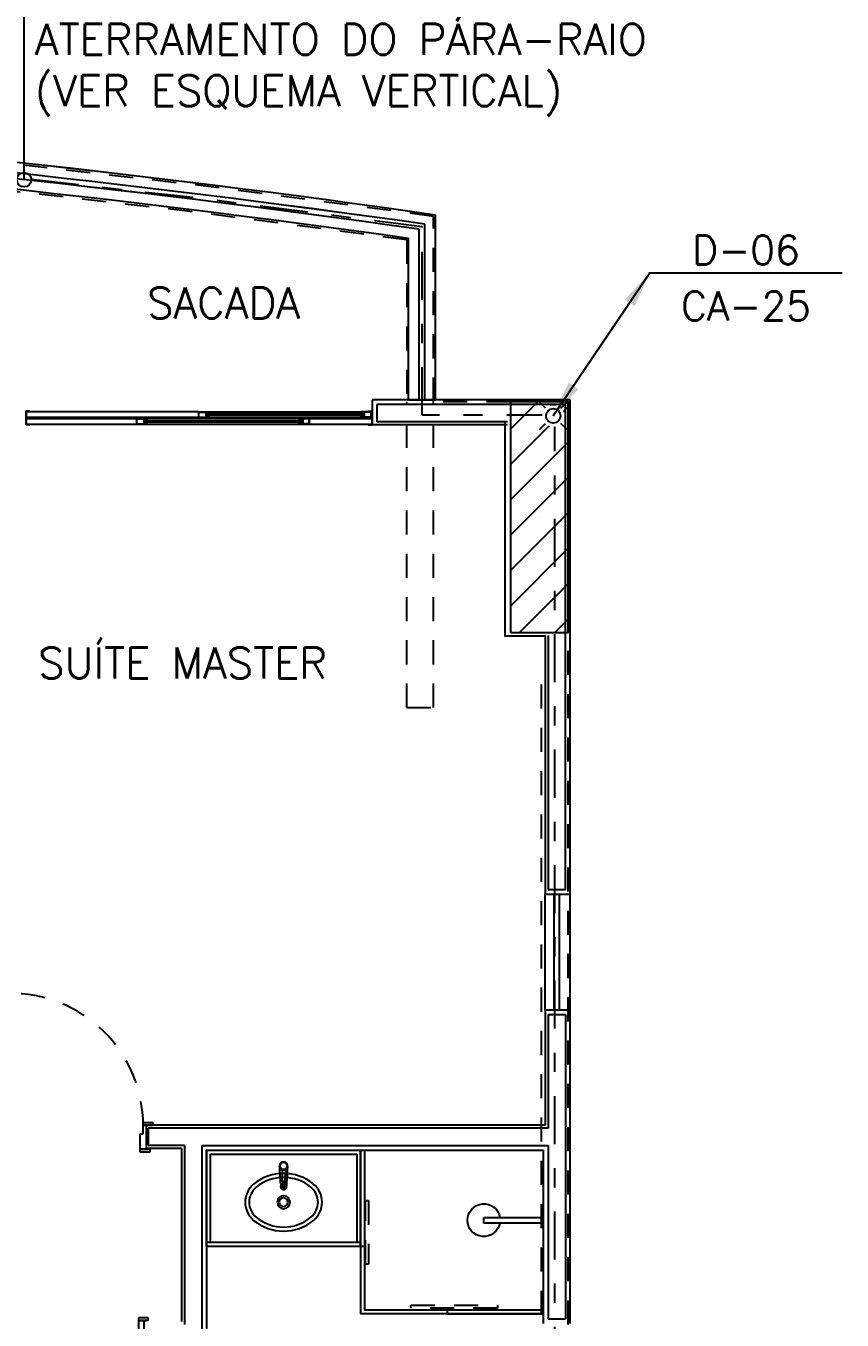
# Model space of a CAD drawing. Header units: millimetres. Extents: x 188.6 to 263.2, y 40.1 to 120.1.
# Drawn here: x 258.83 to 263.08, y 74.79 to 81.51 of the extents above; entities that cross this region are included whole.
import ezdxf
from ezdxf.enums import TextEntityAlignment as Align

# ---------------------------------------------------------------- set-up
doc = ezdxf.new("R2010")
doc.units = ezdxf.units.MM
doc.set_wipeout_variables(frame=1)
for name, pattern in [('ACAD_ISO14W100', [24, 12, -3, 0, -3, 0, -3, 0, -3]), ('DASHDOT2', [0.5, 0.25, -0.125, 0, -0.125]), ('HIDDEN2', [0.1875, 0.125, -0.0625]), ('XREF-TIPO$0$HIDDEN2', [0.1875, 0.125, -0.0625])]:
    doc.linetypes.add(name, pattern=pattern)
for name, color, linetype in [('ARQ', 8, 'Continuous'), ('ARQ-BASE', 8, 'Continuous'), ('ARQ-TXT', 8, 'Continuous'), ('ESTR-PILARES', 11, 'Continuous'), ('ESTR-VIGAS', 11, 'HIDDEN2'), ('ESTRUTURA', 7, 'Continuous'), ('NORMO-AF', 2, 'Continuous'), ('SPDA-COL', 7, 'Continuous'), ('SPDA-D', 164, 'Continuous'), ('SPDA-MALHA', 162, 'ACAD_ISO14W100'), ('SPDA-TXT', 7, 'Continuous')]:
    doc.layers.add(name, color=color, linetype=linetype)
doc.styles.add('60-50', font='romans.shx', dxfattribs={"height": 0.08})
doc.styles.add('60-75', font='romans.shx', dxfattribs={"height": 0.12})
doc.styles.add('ROMANS', font='ROMANS.SHX', dxfattribs={"height": 0.15})
doc.dimstyles.new('BOLAS75', dxfattribs={"dimtxt": 0.12, "dimasz": 0.075, "dimexe": 0.18, "dimexo": 0.06, "dimgap": 0.08, "dimtad": 0, "dimzin": 4, "dimdsep": 46, "dimtxsty": '60-75', "dimblk": 'ORIGIN', "dimcen": 0.09, "dimse1": 1, "dimse2": 1, "dimclrd": 244, "dimclrt": 7, "dimadec": 0, "dimazin": 0, "dimtfac": 1.8, "dimtix": 1, "dimtmove": 2, "dimatfit": 3, "dimldrblk": 'ORIGIN', "dimfxl": 0.18, "dimtvp": 2, "dimtolj": 1, "dimtzin": 4, "dimarcsym": 0})
doc.dimstyles.new('IND75', dxfattribs={"dimtxt": 0.15, "dimasz": 0.1875, "dimexe": 0.15, "dimexo": 0, "dimgap": 0.1, "dimtad": 1, "dimzin": 10, "dimdsep": 46, "dimtxsty": '60-75', "dimcen": 0, "dimclrd": 256, "dimclre": 1, "dimclrt": 256, "dimadec": 0, "dimazin": 0, "dimtfac": 1, "dimtix": 1, "dimtmove": 2, "dimatfit": 3, "dimfxl": 0.15, "dimtolj": 1, "dimtzin": 6, "dimarcsym": 0})

# ---------------------------------------------------------------- blocks, each defined once
blk = doc.blocks.new('INDU')
at = {"color": 7}
blk.add_line((-0.005, 0), (0.005, 0), dxfattribs=at)
at = {"style": 'ROMANS'}
for tag, p in [('TQ-01', (0, 0.001189)), ('100', (0, -0.001718))]:
    blk.add_attdef(tag, text='', height=0.0015, dxfattribs=at).set_placement(p, align=Align.MIDDLE)
blk = doc.blocks.new('cap')
blk.add_wipeout([(0.0003, 0.075), (-0.0036, 0.0749), (-0.0076, 0.0746), (-0.0115, 0.0741), (-0.0153, 0.0734), (-0.0191, 0.0725), (-0.0229, 0.0714), (-0.0266, 0.0701), (-0.0302, 0.0686), (-0.0338, 0.067), (-0.0373, 0.0651), (-0.0406, 0.0631), (-0.0439, 0.0608), (-0.047, 0.0585), (-0.05, 0.0559), (-0.0528, 0.0532), (-0.0555, 0.0504), (-0.0581, 0.0474), (-0.0605, 0.0443), (-0.0627, 0.0411), (-0.0648, 0.0377), (-0.0667, 0.0343), (-0.0684, 0.0308), (-0.0699, 0.0271), (-0.0712, 0.0234), (-0.0724, 0.0197), (-0.0733, 0.0159), (-0.074, 0.012), (-0.0746, 0.0081), (-0.0749, 0.0042), (-0.075, 0.0003), (-0.0749, -0.0036), (-0.0746, -0.0076), (-0.0741, -0.0115), (-0.0734, -0.0153), (-0.0725, -0.0191), (-0.0714, -0.0229), (-0.0701, -0.0266), (-0.0686, -0.0302), (-0.067, -0.0338), (-0.0651, -0.0373), (-0.0631, -0.0406), (-0.0608, -0.0439), (-0.0585, -0.047), (-0.0559, -0.05), (-0.0532, -0.0528), (-0.0504, -0.0555), (-0.0474, -0.0581), (-0.0443, -0.0605), (-0.0411, -0.0627), (-0.0377, -0.0648), (-0.0343, -0.0667), (-0.0308, -0.0684), (-0.0271, -0.0699), (-0.0234, -0.0712), (-0.0197, -0.0724), (-0.0159, -0.0733), (-0.012, -0.074), (-0.0081, -0.0746), (-0.0042, -0.0749), (-0.0003, -0.075), (0.0036, -0.0749), (0.0076, -0.0746), (0.0115, -0.0741), (0.0153, -0.0734), (0.0191, -0.0725), (0.0229, -0.0714), (0.0266, -0.0701), (0.0302, -0.0686), (0.0338, -0.067), (0.0373, -0.0651), (0.0406, -0.0631), (0.0439, -0.0608), (0.047, -0.0585), (0.05, -0.0559), (0.0528, -0.0532), (0.0555, -0.0504), (0.0581, -0.0474), (0.0605, -0.0443), (0.0627, -0.0411), (0.0648, -0.0377), (0.0667, -0.0343), (0.0684, -0.0308), (0.0699, -0.0271), (0.0712, -0.0234), (0.0724, -0.0197), (0.0733, -0.0159), (0.074, -0.012), (0.0746, -0.0081), (0.0749, -0.0042), (0.075, -0.0003), (0.0749, 0.0036), (0.0746, 0.0076), (0.0741, 0.0115), (0.0734, 0.0153), (0.0725, 0.0191), (0.0714, 0.0229), (0.0701, 0.0266), (0.0686, 0.0302), (0.067, 0.0338), (0.0651, 0.0373), (0.0631, 0.0406), (0.0608, 0.0439), (0.0585, 0.047), (0.0559, 0.05), (0.0532, 0.0528), (0.0504, 0.0555), (0.0474, 0.0581), (0.0443, 0.0605), (0.0411, 0.0627), (0.0377, 0.0648), (0.0343, 0.0667), (0.0308, 0.0684), (0.0271, 0.0699), (0.0234, 0.0712), (0.0197, 0.0724), (0.0159, 0.0733), (0.012, 0.074), (0.0081, 0.0746), (0.0042, 0.0749)])
for p, q in [((-0.053, 0.053), (-0.0955, 0.0955)), ((0.053, 0.053), (0.0955, 0.0955)), ((-0.0955, -0.0955), (-0.053, -0.053)), ((0.0955, -0.0955), (0.053, -0.053))]:
    blk.add_line(p, q)
blk.add_circle((0, 0), 0.0504)
blk = doc.blocks.new('varanda pav tipo')
at = {"color": 0, "linetype": 'Continuous'}
for p, q in [((53.51, -1.665), (53.51, -0.705)), ((53.425, -1.665), (53.425, -0.7788)), ((53.455, -1.665), (53.455, -0.7527)), ((53.37, -1.665), (53.37, -0.8266)), ((53.37, -1.665), (53.51, -1.665))]:
    blk.add_line(p, q, dxfattribs=at)
for radius, start, end in [(66.1415, 81.899467, 98.100485), (66.0865, 81.940842, 98.059109), (66.0565, 81.963438, 98.036513), (66.0015, 82.004914, 97.995038)]:
    blk.add_arc((44.19, -66.1865), radius, start, end, dxfattribs=at)
blk = doc.blocks.new('XREF-TIPO$0$A$C433F3541')
at = {"color": 0}
for p, q in [((0.05, 0.14), (0.05, 0.825)), ((0.05, 0.825), (0.05, 0.14)), ((0.05, 0.825), (0.08, 0.825)), ((0.08, 0.825), (0.08, 0.14)), ((0.08, 0.14), (0.08, 0.825)), ((0, 0.155), (0.05, 0.155)), ((0, 0.14), (0, 0.155)), ((0, 0.14), (0.05, 0.14)), ((0.05, 0.14), (0.035, 0.14)), ((0.035, 0.015), (0.035, 0.14)), ((0.08, 0.14), (0.05, 0.14)), ((0.05, 0.14), (0.08, 0.14)), ((0.05, 0.14), (0.05, 0.095)), ((0.75, 0.155), (0.8, 0.155)), ((0.75, 0.14), (0.75, 0.155)), ((0.765, 0.14), (0.75, 0.14)), ((0.75, 0.095), (0.75, 0.14)), ((0.75, 0.14), (0.8, 0.14)), ((0.765, 0.14), (0.765, 0.015)), ((0.8, 0.155), (0.8, 0.14)), ((0.05, 0.095), (0.065, 0.095)), ((0.065, 0.095), (0.065, 0.015)), ((0.735, 0.095), (0.75, 0.095)), ((0.735, 0.015), (0.735, 0.095)), ((0.015, 0), (0.015, 0.015)), ((0.065, 0.015), (0.015, 0.015)), ((0.065, 0), (0.015, 0)), ((0.035, 0.015), (0.065, 0.015)), ((0.065, 0.015), (0.065, 0)), ((0.735, 0), (0.735, 0.015)), ((0.735, 0.015), (0.775, 0.015)), ((0.785, 0.015), (0.735, 0.015)), ((0.785, 0), (0.735, 0)), ((0.785, 0.015), (0.785, 0))]:
    blk.add_line(p, q, dxfattribs=at)
at = {"color": 0, "linetype": 'XREF-TIPO$0$HIDDEN2'}
blk.add_arc((0.0627, 0.1378), 0.6873, 0.18482, 91.0562, dxfattribs=at)
blk = doc.blocks.new('XREF-TIPO$0$CHUVEIRO')
at = {"color": 0}
for p, q in [((216.39, 104.5817), (216.39, 104.8912)), ((216.39, 104.8912), (216.42, 104.8912)), ((216.42, 104.8912), (216.42, 104.5817)), ((216.39, 104.5817), (216.42, 104.5817))]:
    blk.add_line(p, q, dxfattribs=at)
at = {"color": 0, "extrusion": (0, 0, -1)}
blk.add_ellipse((216.4058, 104.8916), major_axis=(-0.0851, 0), ratio=1, start_param=4.898771, end_param=10.827741, dxfattribs=at)
blk = doc.blocks.new('XREF-TIPO$0$L59_p')
at = {"color": 252}
blk.add_lwpolyline([(0.1556, 0.0941, 0.358974), (-0.1556, 0.0941, 0.471698), (-0.1556, -0.0941, 0.358974), (0.1556, -0.0941, 0.471698)], format="xyb", close=True, dxfattribs=at)
for points in [[(0.1422, 0.0779, 0.358974), (-0.1422, 0.0779, 0.471698), (-0.1422, -0.0779, 0.358974), (0.1422, -0.0779, 0.471698)], [(0, 0.0225, 1), (0, -0.0225, 1)]]:
    blk.add_lwpolyline(points, format="xyb", close=True)
blk.add_lwpolyline([(0.0335, 0, 336.274616), (0.0335, -0.0004)], format="xyb")
blk = doc.blocks.new('XREF-TIPO$0$1198c35_p')
for p, q in [((-0.0114, 0.0111), (-0.0114, 0.0115)), ((-0.0114, 0.0111), (-0.0114, 0.0111)), ((0.0297, 0.0128), (0.0297, 0.0128)), ((0.0297, 0.0126), (0.0297, 0.0127)), ((0.004, -0.0054), (0.004, -0.0073)), ((0.004, -0.0054), (0.0141, -0.0054)), ((0.0141, -0.0073), (0.004, -0.0073)), ((0.0141, -0.0054), (0.0141, -0.0073)), ((0.0054, -0.0974), (0.0128, -0.0974)), ((0.0061, -0.1075), (0.0121, -0.1075)), ((0.0226, -0.0968), (0.0226, -0.097))]:
    blk.add_line(p, q)
for points in [[(-0.0077, -0.0516, 0), (-0.0078, -0.0508, 0), (-0.0078, -0.0496, 0), (-0.0079, -0.0488, 0), (-0.008, -0.0479, 0), (-0.008, -0.0476, 0), (-0.008, -0.0474, 0), (-0.008, -0.0471, 0), (-0.008, -0.0468, 0), (-0.008, -0.0466, 0), (-0.0081, -0.0463, 0), (-0.0082, -0.0435, 0), (-0.0084, -0.0409, 0), (-0.0086, -0.0384, 0), (-0.0087, -0.0361, 0), (-0.0088, -0.0347, 0), (-0.0089, -0.033, 0), (-0.009, -0.0313, 0), (-0.0091, -0.0297, 0), (-0.0092, -0.0281, 0), (-0.0094, -0.0246, 0), (-0.0096, -0.0211, 0), (-0.0098, -0.0177, 0), (-0.01, -0.0141, 0), (-0.0104, -0.0076, 0), (-0.0108, -0.0012, 0), (-0.0111, 0.005, 0), (-0.0114, 0.0111, 0)], [(-0.0088, -0.0025, 0), (-0.0096, 0.0002, 0), (-0.0102, 0.003, 0), (-0.0109, 0.0065, 0), (-0.0112, 0.0086, 0), (-0.0113, 0.0098, 0), (-0.0114, 0.0105, 0), (-0.0114, 0.0108, 0), (-0.0114, 0.0108, 0), (-0.0114, 0.0109, 0), (-0.0114, 0.011, 0), (-0.0114, 0.011, 0), (-0.0114, 0.0111, 0), (-0.0114, 0.0111, 0), (-0.0114, 0.0111, 0), (-0.0114, 0.0111, 0), (-0.0114, 0.0111, 0), (-0.0114, 0.0111, 0)], [(-0.0086, 0.0036, 0), (-0.0081, 0.0025, 0), (-0.0079, 0.0012, 0), (-0.008, -0.0002, 0), (-0.0084, -0.0016, 0), (-0.0088, -0.0025, 0)], [(-0.0086, 0.0036, 0), (-0.0082, 0.0029, 0), (-0.0075, 0.0019, 0), (-0.0067, 0.001, 0), (-0.0058, 0, 0), (-0.0047, -0.0009, 0), (-0.0035, -0.0019, 0), (-0.0023, -0.0027, 0), (-0.0014, -0.0033, 0), (-0.0005, -0.0037, 0), (0.0005, -0.0042, 0), (0.0014, -0.0046, 0)], [(0.0194, -0.0033, 0), (0.0205, -0.0026, 0), (0.022, -0.0016, 0), (0.0233, -0.0004, 0), (0.0242, 0.0004, 0), (0.0251, 0.0013, 0), (0.0257, 0.0022, 0), (0.0264, 0.0031, 0), (0.027, 0.0042, 0), (0.0277, 0.0053, 0)], [(0.0279, 0.0002, 0), (0.0277, -0.0007, 0), (0.0274, -0.0016, 0), (0.0271, -0.0024, 0), (0.0267, -0.0032, 0), (0.0264, -0.0037, 0), (0.026, -0.0042, 0), (0.0258, -0.0045, 0), (0.0255, -0.0047, 0), (0.0252, -0.005, 0), (0.0248, -0.0052, 0), (0.0244, -0.0054, 0), (0.0242, -0.0055, 0), (0.0239, -0.0056, 0), (0.0236, -0.0057, 0), (0.0232, -0.0058, 0), (0.0227, -0.0059, 0), (0.0221, -0.006, 0), (0.0217, -0.006, 0), (0.0213, -0.0061, 0), (0.0209, -0.0062, 0), (0.0208, -0.0063, 0), (0.0206, -0.0063, 0), (0.0204, -0.0064, 0), (0.0203, -0.0065, 0)], [(0.0297, 0.0125, 0), (0.0285, -0.0088, 0), (0.0273, -0.0301, 0), (0.0259, -0.0514, 0), (0.0247, -0.0689, 0), (0.0234, -0.0865, 0), (0.0227, -0.0952, 0), (0.0226, -0.0962, 0), (0.0226, -0.0966, 0), (0.0226, -0.0968, 0)], [(0.0277, 0.0053, 0), (0.0273, 0.0042, 0), (0.0272, 0.0029, 0), (0.0274, 0.0015, 0), (0.0279, 0.0002, 0)], [(0.0297, 0.0125, 0), (0.0297, 0.0125, 0), (0.0297, 0.0125, 0), (0.0297, 0.0125, 0), (0.0297, 0.0125, 0), (0.0297, 0.0125, 0), (0.0297, 0.0125, 0), (0.0297, 0.0125, 0), (0.0297, 0.0124, 0), (0.0297, 0.0124, 0), (0.0297, 0.0123, 0), (0.0296, 0.0123, 0), (0.0296, 0.0121, 0), (0.0296, 0.0112, 0), (0.0295, 0.0103, 0), (0.0291, 0.0066, 0), (0.0285, 0.0029, 0), (0.0279, 0.0002, 0)], [(0.0011, -0.0071, 0), (0.0011, -0.0071, 0), (0.001, -0.0071, 0), (0.0008, -0.0071, 0), (0.0006, -0.0071, 0), (0.0003, -0.0071, 0), (0, -0.0071, 0), (-0.0008, -0.0073, 0), (-0.0016, -0.0074, 0), (-0.0021, -0.0075, 0), (-0.0027, -0.0075, 0), (-0.003, -0.0076, 0), (-0.0034, -0.0076, 0), (-0.0037, -0.0076, 0), (-0.004, -0.0075, 0), (-0.0042, -0.0075, 0), (-0.0045, -0.0074, 0), (-0.0048, -0.0074, 0), (-0.0051, -0.0073, 0), (-0.0055, -0.0071, 0), (-0.0059, -0.0069, 0), (-0.0061, -0.0067, 0), (-0.0064, -0.0066, 0), (-0.0067, -0.0062, 0), (-0.0071, -0.0059, 0), (-0.0074, -0.0055, 0), (-0.0077, -0.0051, 0), (-0.008, -0.0044, 0), (-0.0084, -0.0037, 0), (-0.0086, -0.0031, 0), (-0.0088, -0.0025, 0)], [(-0.0058, -0.0785, 0), (-0.0059, -0.0776, 0), (-0.0059, -0.0772, 0), (-0.006, -0.0767, 0), (-0.006, -0.0762, 0), (-0.006, -0.0756, 0), (-0.0061, -0.0751, 0), (-0.0061, -0.0748, 0), (-0.0061, -0.0745, 0), (-0.0061, -0.0742, 0), (-0.0063, -0.0726, 0), (-0.0064, -0.0709, 0), (-0.0065, -0.0691, 0), (-0.0066, -0.0672, 0), (-0.0068, -0.0652, 0), (-0.0069, -0.0632, 0), (-0.007, -0.0614, 0), (-0.0072, -0.0597, 0), (-0.0073, -0.0579, 0), (-0.0074, -0.0561, 0), (-0.0074, -0.0556, 0), (-0.0075, -0.0551, 0), (-0.0075, -0.0549, 0), (-0.0075, -0.0548, 0), (-0.0075, -0.0547, 0), (-0.0075, -0.0544, 0), (-0.0076, -0.054, 0), (-0.0076, -0.0534, 0), (-0.0076, -0.0527, 0), (-0.0077, -0.0518, 0), (-0.0077, -0.0516, 0)], [(0.0011, -0.0071, 0), (0.0012, -0.0103, 0), (0.0013, -0.0136, 0), (0.0014, -0.0172, 0), (0.0015, -0.021, 0), (0.0016, -0.0245, 0), (0.0017, -0.0281, 0), (0.0017, -0.0293, 0), (0.0017, -0.0303, 0), (0.0017, -0.0312, 0), (0.0017, -0.0322, 0), (0.0018, -0.0332, 0), (0.0019, -0.0389, 0), (0.002, -0.0445, 0), (0.002, -0.0456, 0), (0.002, -0.0467, 0), (0.002, -0.0478, 0), (0.0021, -0.049, 0), (0.0021, -0.0501, 0), (0.0021, -0.0512, 0), (0.0021, -0.0523, 0), (0.0022, -0.0534, 0), (0.0023, -0.0572, 0), (0.0024, -0.0609, 0), (0.0025, -0.0645, 0), (0.0026, -0.0679, 0), (0.0027, -0.0708, 0), (0.0028, -0.0735, 0), (0.0028, -0.0742, 0), (0.0028, -0.0749, 0), (0.0029, -0.0756, 0), (0.0029, -0.0763, 0), (0.0029, -0.077, 0), (0.0029, -0.0777, 0), (0.003, -0.0798, 0), (0.0031, -0.0818, 0), (0.0032, -0.0839, 0), (0.0033, -0.0859, 0), (0.0035, -0.0879, 0), (0.0036, -0.0898, 0), (0.0036, -0.0902, 0), (0.0036, -0.0906, 0), (0.0036, -0.091, 0), (0.0037, -0.0914, 0), (0.0037, -0.0917, 0), (0.0037, -0.0921, 0), (0.0037, -0.0925, 0), (0.0038, -0.0929, 0), (0.0038, -0.0933, 0), (0.0038, -0.0936, 0), (0.0038, -0.0939, 0), (0.0039, -0.0942, 0), (0.0039, -0.0944, 0), (0.0039, -0.0946, 0), (0.0039, -0.0948, 0), (0.004, -0.095, 0), (0.004, -0.0952, 0), (0.0041, -0.0953, 0), (0.0041, -0.0955, 0), (0.0042, -0.0956, 0), (0.0043, -0.096, 0), (0.0045, -0.0963, 0), (0.0047, -0.0966, 0), (0.0049, -0.0969, 0), (0.0051, -0.0971, 0), (0.0054, -0.0974, 0)], [(0.0128, -0.0974, 0), (0.0131, -0.0971, 0), (0.0134, -0.0967, 0), (0.0136, -0.0964, 0), (0.0138, -0.096, 0), (0.014, -0.0957, 0), (0.0141, -0.0954, 0), (0.0143, -0.0948, 0), (0.0144, -0.0943, 0), (0.0144, -0.0937, 0), (0.0144, -0.0931, 0), (0.0151, -0.0844, 0), (0.0164, -0.0669, 0), (0.0176, -0.0494, 0), (0.019, -0.028, 0), (0.0203, -0.0065, 0)], [(0.0203, -0.0065, 0), (0.0188, -0.0069, 0), (0.0173, -0.0071, 0), (0.0157, -0.0072, 0), (0.0141, -0.0073, 0)], [(0.0194, -0.0033, 0), (0.0199, -0.0051, 0), (0.0203, -0.0065, 0)], [(-0.0039, -0.0992, 0), (-0.004, -0.0989, 0), (-0.0041, -0.0984, 0), (-0.0042, -0.0979, 0), (-0.0043, -0.0976, 0), (-0.0043, -0.0975, 0), (-0.0043, -0.0975, 0), (-0.0043, -0.0975, 0), (-0.0043, -0.0974, 0), (-0.0043, -0.0974, 0), (-0.0043, -0.0974, 0), (-0.0043, -0.0974, 0), (-0.0043, -0.0974, 0), (-0.0043, -0.0974, 0), (-0.0043, -0.0974, 0), (-0.0043, -0.0974, 0), (-0.0045, -0.0962, 0), (-0.0045, -0.0954, 0), (-0.0046, -0.0947, 0), (-0.0046, -0.0939, 0), (-0.0047, -0.0932, 0), (-0.0048, -0.0925, 0), (-0.0048, -0.0918, 0), (-0.0049, -0.0913, 0), (-0.0049, -0.0907, 0), (-0.0049, -0.0902, 0), (-0.005, -0.0897, 0)], [(-0.0002, -0.1049, 0), (-0.001, -0.1041, 0), (-0.0018, -0.1032, 0), (-0.0024, -0.1023, 0), (-0.003, -0.1014, 0), (-0.0033, -0.1007, 0), (-0.0036, -0.1001, 0), (-0.0038, -0.0994, 0), (-0.0039, -0.0992, 0)], [(0.0054, -0.0974, 0), (0.005, -0.0977, 0), (0.0047, -0.0981, 0), (0.0043, -0.0985, 0), (0.0039, -0.099, 0), (0.0035, -0.0994, 0), (0.0032, -0.0998, 0), (0.0028, -0.1003, 0), (0.0024, -0.1007, 0), (0.0021, -0.1011, 0), (0.0017, -0.1015, 0), (0.0014, -0.1019, 0), (0.0011, -0.1023, 0), (0.0009, -0.1027, 0), (0.0006, -0.103, 0), (0.0004, -0.1034, 0), (0.0002, -0.1036, 0), (0.0001, -0.1039, 0), (-0.0001, -0.1041, 0), (-0.0002, -0.1043, 0), (-0.0002, -0.1045, 0), (-0.0003, -0.1046, 0), (-0.0003, -0.1048, 0), (-0.0003, -0.1048, 0), (-0.0002, -0.1049, 0)], [(0.0061, -0.1075, 0), (0.0047, -0.1075, 0), (0.0033, -0.1071, 0), (0.0021, -0.1066, 0), (0.0015, -0.1063, 0)], [(0.0059, -0.1082, 0), (0.0056, -0.1081, 0), (0.005, -0.1079, 0), (0.0045, -0.1078, 0), (0.004, -0.1076, 0), (0.0036, -0.1074, 0), (0.003, -0.1071, 0), (0.0025, -0.1069, 0), (0.0021, -0.1066, 0)], [(0.0054, -0.0974, 0), (0.0054, -0.0981, 0), (0.0055, -0.0988, 0), (0.0055, -0.0996, 0), (0.0056, -0.1003, 0), (0.0056, -0.101, 0), (0.0057, -0.1016, 0), (0.0057, -0.1023, 0), (0.0057, -0.103, 0), (0.0058, -0.1036, 0), (0.0058, -0.1042, 0), (0.0059, -0.1046, 0), (0.0059, -0.105, 0), (0.0059, -0.1054, 0), (0.0059, -0.1058, 0), (0.006, -0.1063, 0), (0.006, -0.1066, 0), (0.006, -0.1069, 0), (0.0061, -0.1072, 0), (0.0061, -0.1074, 0), (0.0061, -0.1075, 0)], [(0.0061, -0.1075, 0), (0.0064, -0.1077, 0), (0.0069, -0.1079, 0), (0.0072, -0.1081, 0), (0.0074, -0.1081, 0), (0.0077, -0.1082, 0), (0.0078, -0.1082, 0), (0.0079, -0.1083, 0), (0.008, -0.1083, 0), (0.0081, -0.1083, 0)], [(0.0081, -0.1083, 0), (0.0071, -0.1083, 0), (0.007, -0.1083, 0)], [(0.007, -0.1083, 0), (0.008, -0.1084, 0), (0.0088, -0.1085, 0), (0.0095, -0.1084, 0), (0.0103, -0.1084, 0), (0.011, -0.1084, 0)], [(0.0081, -0.1083, 0), (0.0082, -0.1083, 0), (0.0084, -0.1084, 0), (0.0085, -0.1084, 0), (0.0086, -0.1084, 0), (0.0087, -0.1084, 0), (0.0088, -0.1084, 0), (0.0089, -0.1084, 0), (0.0089, -0.1084, 0), (0.0089, -0.1084, 0), (0.009, -0.1084, 0), (0.009, -0.1084, 0), (0.0091, -0.1084, 0), (0.0091, -0.1084, 0), (0.0092, -0.1084, 0), (0.0092, -0.1084, 0), (0.0093, -0.1084, 0), (0.0094, -0.1084, 0), (0.0095, -0.1084, 0), (0.0096, -0.1084, 0), (0.0098, -0.1083, 0), (0.0101, -0.1083, 0)], [(0.0101, -0.1083, 0), (0.0102, -0.1083, 0), (0.0103, -0.1082, 0), (0.0104, -0.1082, 0), (0.0107, -0.1082, 0), (0.0109, -0.1081, 0), (0.0111, -0.108, 0), (0.0114, -0.1079, 0), (0.0116, -0.1078, 0), (0.0121, -0.1075, 0)], [(0.011, -0.1084, 0), (0.0101, -0.1083, 0)], [(0.0121, -0.1075, 0), (0.0121, -0.1074, 0), (0.0121, -0.1072, 0), (0.0121, -0.107, 0), (0.0121, -0.1068, 0), (0.0122, -0.1065, 0), (0.0122, -0.1061, 0), (0.0122, -0.1057, 0), (0.0123, -0.1052, 0), (0.0123, -0.1047, 0), (0.0123, -0.1042, 0), (0.0124, -0.1036, 0), (0.0124, -0.103, 0), (0.0125, -0.1024, 0), (0.0125, -0.102, 0), (0.0125, -0.1013, 0), (0.0126, -0.1005, 0), (0.0126, -0.0998, 0), (0.0127, -0.0991, 0), (0.0127, -0.0986, 0), (0.0127, -0.098, 0), (0.0128, -0.0974, 0)], [(0.0121, -0.1075, 0), (0.0135, -0.1075, 0), (0.0148, -0.1071, 0), (0.0161, -0.1066, 0), (0.0166, -0.1063, 0)], [(0.0128, -0.0974, 0), (0.0138, -0.0984, 0), (0.0147, -0.0995, 0), (0.0156, -0.1005, 0), (0.0164, -0.1015, 0), (0.0171, -0.1025, 0), (0.0177, -0.1033, 0), (0.0181, -0.1039, 0), (0.0183, -0.1044, 0), (0.0184, -0.1048, 0), (0.0184, -0.1049, 0)], [(0.0184, -0.1049, 0), (0.018, -0.1053, 0), (0.0176, -0.1056, 0), (0.0172, -0.1059, 0), (0.0171, -0.106, 0), (0.017, -0.1061, 0), (0.0169, -0.1061, 0), (0.0168, -0.1062, 0), (0.0167, -0.1062, 0), (0.0167, -0.1062, 0), (0.0166, -0.1063, 0), (0.0166, -0.1063, 0), (0.0166, -0.1063, 0), (0.0166, -0.1063, 0)], [(0.0222, -0.0989, 0), (0.0222, -0.0989, 0), (0.0219, -0.0997, 0), (0.0215, -0.1006, 0), (0.0211, -0.1014, 0), (0.0206, -0.1024, 0), (0.0199, -0.1033, 0), (0.0192, -0.1041, 0), (0.0184, -0.1049, 0)], [(0.0226, -0.097, 0), (0.0226, -0.097, 0), (0.0225, -0.0975, 0), (0.0224, -0.0979, 0), (0.0223, -0.0984, 0), (0.0222, -0.0989, 0), (0.0222, -0.0989, 0)]]:
    blk.add_polyline3d(points)
blk.add_circle((0.0091, 0.0144), 0.0191)
for centre, radius, start, end in [((0.0091, 0.0144), 0.0207, 0, 211.20826), ((0.0091, 0.0144), 0.0204, 284.46664, 255.53336), ((0.0091, 0.0144), 0.0195, 0, 180), ((0.0091, 0.0144), 0.0195, 180, 0), ((0.0091, 0.0144), 0.0195, 180, 270), ((0.0091, 0.0144), 0.0195, 270, 0), ((0.0091, 0.0144), 0.0207, 334.10447, 0), ((-0.568, 0.0551), 0.5726, 353.75954, 354.01498), ((0.0039, 0.0193), 0.0265, 264.04055, 270.13401), ((0.009, 0.0145), 0.0205, 248.47374, 255.93241), ((0.0092, 0.0145), 0.0205, 284.0619, 300.00272), ((3.0095, 0.1438), 3.0235, 184.21554, 184.42916), ((0.0089, -0.095), 0.0135, 227.24072, 236.8896), ((0.0083, -0.0975), 0.0109, 257.22833, 263.09632), ((0.0098, -0.0976), 0.0109, 276.44562, 282.36143), ((0.0092, -0.0949), 0.0136, 282.40009, 303.03323)]:
    blk.add_arc(centre, radius, start, end)
blk = doc.blocks.new('XREF-TIPO$0$A$C2D591F4F')
at = {"color": 0}
blk.add_blockref('XREF-TIPO$0$L59_p', (0.2, 0.209), dxfattribs=at)
at = {"color": 0, "rotation": 180}
blk.add_blockref('XREF-TIPO$0$1198c35_p', (0.2091, 0.035), dxfattribs=at)
blk = doc.blocks.new('XREF-TIPO$0$A$C6916644B-flat-1-flat-1')
at = {"layer": 'ARQ-BASE'}
for p, q in [((0.02, 0.071), (0, 0.071)), ((0, 0.071), (0, 0)), ((0.002, 0.069), (0.002, 0.002)), ((0.002, 0.069), (0.02, 0.069)), ((0.8968, 0.068), (0.002, 0.068)), ((0.02, 0.071), (0.02, 0.069)), ((0.8968, 0.068), (0.9488, 0.068)), ((0.8968, 0.068), (0.8968, 0.038)), ((0.8988, 0.068), (1.7498, 0.068)), ((0.9368, 0.068), (0.9368, 0.058)), ((0.9488, 0.068), (0.9488, 0.058)), ((1.7968, 0.068), (1.7448, 0.068)), ((1.7448, 0.068), (1.7448, 0.058)), ((1.7568, 0.068), (1.7568, 0.058)), ((1.78, 0.071), (1.78, 0.069)), ((1.78, 0.071), (1.8, 0.071)), ((1.798, 0.069), (1.78, 0.069)), ((1.7968, 0.068), (1.7968, 0.038)), ((1.798, 0.069), (1.798, 0.002)), ((1.8, 0.071), (1.8, 0)), ((0.8968, 0.038), (0.002, 0.038)), ((0.002, 0.033), (1.798, 0.033)), ((0.002, 0.003), (1.798, 0.003)), ((0.002, 0.002), (0.02, 0.002)), ((0.02, 0), (0.02, 0.002)), ((0.5752, 0.033), (0.6272, 0.033)), ((0.5752, 0.033), (0.5752, 0.003)), ((0.5752, 0.003), (0.6272, 0.003)), ((0.5772, 0.031), (0.6132, 0.031)), ((0.5772, 0.005), (0.5772, 0.031)), ((0.5772, 0.005), (0.6252, 0.005)), ((0.5772, 0.003), (0.5772, 0.003)), ((0.6132, 0.031), (0.6132, 0.011)), ((0.6252, 0.011), (0.6132, 0.011)), ((0.6152, 0.033), (0.6152, 0.023)), ((0.6272, 0.023), (0.6152, 0.023)), ((0.6152, 0.023), (0.6152, 0.013)), ((0.6152, 0.021), (1.4372, 0.021)), ((0.6152, 0.015), (1.4372, 0.015)), ((0.6272, 0.013), (0.6152, 0.013)), ((0.6272, 0.0225), (0.6157, 0.0225)), ((0.6322, 0.0215), (0.6157, 0.0215)), ((0.6322, 0.0145), (0.6157, 0.0145)), ((0.6272, 0.0135), (0.6157, 0.0135)), ((0.6172, 0.031), (0.6172, 0.025)), ((0.6172, 0.031), (0.6252, 0.031)), ((0.6252, 0.025), (0.6172, 0.025)), ((0.6252, 0.031), (0.6252, 0.025)), ((0.6252, 0.011), (0.6252, 0.005)), ((0.6272, 0.033), (1.4252, 0.033)), ((0.6272, 0.033), (0.6272, 0.023)), ((0.6272, 0.013), (0.6272, 0.003)), ((0.6272, 0.003), (1.4252, 0.003)), ((0.6277, 0.023), (0.6277, 0.028)), ((0.6277, 0.013), (0.6277, 0.008)), ((0.6322, 0.023), (0.6322, 0.0215)), ((0.6322, 0.013), (0.6322, 0.0145)), ((0.8968, 0.038), (1.7498, 0.038)), ((0.8968, 0.038), (0.9488, 0.038)), ((0.8988, 0.066), (0.9348, 0.066)), ((0.8988, 0.04), (0.8988, 0.066)), ((0.8988, 0.04), (0.9468, 0.04)), ((0.8988, 0.038), (0.8988, 0.038)), ((0.9348, 0.066), (0.9348, 0.046)), ((0.9468, 0.046), (0.9348, 0.046)), ((0.9488, 0.058), (0.9368, 0.058)), ((0.9368, 0.058), (0.9368, 0.048)), ((0.9368, 0.056), (1.7568, 0.056)), ((0.9368, 0.05), (1.7568, 0.05)), ((0.9488, 0.048), (0.9368, 0.048)), ((0.9488, 0.0575), (0.9373, 0.0575)), ((0.9538, 0.0565), (0.9373, 0.0565)), ((0.9538, 0.0495), (0.9373, 0.0495)), ((0.9488, 0.0485), (0.9373, 0.0485)), ((0.9388, 0.066), (0.9388, 0.06)), ((0.9388, 0.066), (0.9468, 0.066)), ((0.9468, 0.06), (0.9388, 0.06)), ((0.9468, 0.066), (0.9468, 0.06)), ((0.9468, 0.046), (0.9468, 0.04)), ((0.9488, 0.048), (0.9488, 0.038)), ((0.9493, 0.058), (0.9493, 0.063)), ((0.9493, 0.048), (0.9493, 0.043)), ((0.9538, 0.058), (0.9538, 0.0565)), ((0.9538, 0.048), (0.9538, 0.0495)), ((1.4202, 0.023), (1.4202, 0.0215)), ((1.4202, 0.0215), (1.4367, 0.0215)), ((1.4202, 0.0145), (1.4367, 0.0145)), ((1.4202, 0.013), (1.4202, 0.0145)), ((1.4247, 0.023), (1.4247, 0.028)), ((1.4247, 0.013), (1.4247, 0.008)), ((1.4752, 0.033), (1.4252, 0.033)), ((1.4252, 0.033), (1.4252, 0.023)), ((1.4252, 0.023), (1.4372, 0.023)), ((1.4252, 0.0225), (1.4367, 0.0225)), ((1.4252, 0.0135), (1.4367, 0.0135)), ((1.4252, 0.013), (1.4252, 0.003)), ((1.4252, 0.013), (1.4372, 0.013)), ((1.4752, 0.003), (1.4252, 0.003)), ((1.4352, 0.031), (1.4272, 0.031)), ((1.4272, 0.031), (1.4272, 0.025)), ((1.4272, 0.025), (1.4352, 0.025)), ((1.4272, 0.011), (1.4392, 0.011)), ((1.4272, 0.011), (1.4272, 0.005)), ((1.4732, 0.005), (1.4272, 0.005)), ((1.4352, 0.031), (1.4352, 0.025)), ((1.4372, 0.033), (1.4372, 0.023)), ((1.4372, 0.023), (1.4372, 0.013)), ((1.4732, 0.031), (1.4392, 0.031)), ((1.4392, 0.031), (1.4392, 0.011)), ((1.4732, 0.022), (1.4732, 0.031)), ((1.4732, 0.005), (1.4732, 0.022)), ((1.4732, 0.022), (1.4732, 0.022)), ((1.4752, 0.02), (1.4752, 0.033)), ((1.4752, 0.005), (1.4752, 0.02)), ((1.4752, 0.02), (1.4752, 0.02)), ((1.4752, 0.003), (1.4752, 0.005)), ((1.4752, 0.005), (1.4752, 0.005)), ((1.7398, 0.058), (1.7398, 0.0565)), ((1.7398, 0.0565), (1.7563, 0.0565)), ((1.7398, 0.048), (1.7398, 0.0495)), ((1.7398, 0.0495), (1.7563, 0.0495)), ((1.7443, 0.058), (1.7443, 0.063)), ((1.7443, 0.048), (1.7443, 0.043)), ((1.7448, 0.058), (1.7568, 0.058)), ((1.7448, 0.0575), (1.7563, 0.0575)), ((1.7448, 0.0485), (1.7563, 0.0485)), ((1.7448, 0.048), (1.7568, 0.048)), ((1.7448, 0.048), (1.7448, 0.038)), ((1.7968, 0.038), (1.7448, 0.038)), ((1.7468, 0.066), (1.7468, 0.06)), ((1.7548, 0.066), (1.7468, 0.066)), ((1.7468, 0.06), (1.7548, 0.06)), ((1.7468, 0.046), (1.7468, 0.04)), ((1.7468, 0.046), (1.7588, 0.046)), ((1.7948, 0.04), (1.7468, 0.04)), ((1.7548, 0.066), (1.7548, 0.06)), ((1.7568, 0.058), (1.7568, 0.048)), ((1.7588, 0.066), (1.7588, 0.046)), ((1.7948, 0.066), (1.7588, 0.066)), ((1.78, 0), (1.78, 0.002)), ((1.7978, 0.002), (1.78, 0.002)), ((1.7948, 0.04), (1.7948, 0.066)), ((1.7948, 0.038), (1.7948, 0.038)), ((0.02, 0), (0, 0)), ((1.78, 0), (1.7998, 0))]:
    blk.add_line(p, q, dxfattribs=at)
for centre, radius, start, end in [((0.6157, 0.022), 0.0005, 90, 270), ((0.6157, 0.014), 0.0005, 90, 270), ((0.6272, 0.023), 0.0005, 270, 0), ((0.6272, 0.013), 0.0005, 0, 90), ((0.6272, 0.023), 0.005, 0, 84.26083), ((0.6272, 0.013), 0.005, 275.73917, 0), ((0.9373, 0.057), 0.0005, 90, 270), ((0.9373, 0.049), 0.0005, 90, 270), ((0.9488, 0.058), 0.0005, 270, 0), ((0.9488, 0.048), 0.0005, 0, 90), ((0.9488, 0.058), 0.005, 0, 84.26083), ((0.9488, 0.048), 0.005, 275.73917, 0), ((1.4252, 0.023), 0.005, 95.73917, 180), ((1.4252, 0.013), 0.005, 180, 264.26083), ((1.4252, 0.023), 0.0005, 180, 270), ((1.4252, 0.013), 0.0005, 90, 180), ((1.4367, 0.022), 0.0005, 270, 90), ((1.4367, 0.014), 0.0005, 270, 90), ((1.7448, 0.058), 0.005, 95.73917, 180), ((1.7448, 0.048), 0.005, 180, 264.26083), ((1.7448, 0.058), 0.0005, 180, 270), ((1.7448, 0.048), 0.0005, 90, 180), ((1.7563, 0.057), 0.0005, 270, 90), ((1.7563, 0.049), 0.0005, 270, 90)]:
    blk.add_arc(centre, radius, start, end, dxfattribs=at)
blk = doc.blocks.new('ESTR-TP-29.09.2016')
at = {"layer": 'ESTR-PILARES'}
for p, q in [((55.4, 19.9025), (55.5427, 20.0452)), ((55.4, 19.7186), (55.7, 20.0186)), ((55.4, 19.5348), (55.7, 19.8348)), ((55.4, 19.3509), (55.7, 19.6509)), ((55.4, 19.1671), (55.7, 19.4671)), ((55.55, 19.4452), (55.55, 19.4452)), ((55.4, 18.9832), (55.7, 19.2832)), ((55.4458, 18.8452), (55.7, 19.0994)), ((55.6297, 18.8452), (55.7, 18.9155))]:
    blk.add_line(p, q, dxfattribs=at)
blk.add_lwpolyline([(55.4, 18.8452), (55.7, 18.8452), (55.7, 20.0452), (55.4, 20.0452), (55.4, 18.8452)], dxfattribs=at)
at = {"layer": 'ESTR-VIGAS'}
blk.add_line((54.86, 18.4552), (55, 18.4552), dxfattribs=at)
for points in [[(55, 20.0452), (55, 21.0082)], [(54.86, 20.8858), (54.86, 20.0452)], [(54.86, 18.4552), (54.86, 20.0452)], [(55.4, 20.0452), (55, 20.0452)], [(55, 18.4552), (55, 20.0452)], [(55.7, 12.5502), (55.7, 18.8452)], [(55.56, 18.5752), (55.56, 12.5502)]]:
    blk.add_lwpolyline(points, dxfattribs=at)
for radius, start, end in [(66.1163, 81.918164, 98.081621), (65.9756, 82.0236, 97.976185)]:
    blk.add_arc((45.7049, -44.4515), radius, start, end, dxfattribs=at)
blk = doc.blocks.new('_Origin')
at = {"layer": 'NORMO-AF', "color": 0, "lineweight": -2}
blk.add_line((0, 0), (-1, 0), dxfattribs=at)
blk.add_circle((0, 0), 0.5, dxfattribs=at)

msp = doc.modelspace()

# ---------------------------------------------------------------- linework, layer by layer
at = {"layer": 'ARQ'}
for p, q in [((260.6332, 79.5696), (260.6332, 79.4396)), ((260.6332, 79.5696), (260.6332, 79.4396)), ((260.6582, 79.5446), (260.6582, 79.4546)), ((260.6582, 79.5446), (260.6582, 79.4546)), ((261.3379, 79.4396), (260.6332, 79.4396)), ((261.3379, 79.4396), (260.6332, 79.4396)), ((261.3379, 79.4546), (260.6582, 79.4546)), ((261.3379, 79.4546), (260.6582, 79.4546)), ((261.5332, 78.3444), (261.5332, 76.9996)), ((261.5332, 78.3444), (261.5332, 76.9996)), ((261.5482, 78.3444), (261.5482, 77.0246)), ((261.5482, 78.3444), (261.5482, 77.0246)), ((261.5482, 77.0246), (261.6382, 77.0246)), ((261.5482, 77.0246), (261.6382, 77.0246)), ((261.5332, 76.9996), (261.6632, 76.9996)), ((261.5332, 76.3996), (261.5332, 76.9996)), ((261.5332, 76.9996), (261.6632, 76.9996)), ((261.5332, 76.3996), (261.5332, 76.9996)), ((261.6632, 76.3996), (261.6632, 76.9996)), ((261.6632, 76.3996), (261.6632, 76.9996)), ((261.5332, 76.3996), (261.5332, 75.7996)), ((261.5332, 76.3996), (261.6632, 76.3996)), ((261.5332, 76.3996), (261.5332, 75.7996)), ((261.5332, 76.3996), (261.6632, 76.3996)), ((261.6632, 74.7696), (261.6632, 76.3996)), ((261.6632, 74.7696), (261.6632, 76.3996)), ((261.5482, 76.3746), (261.5482, 75.7846)), ((261.5482, 76.3746), (261.6382, 76.3746)), ((261.5482, 76.3746), (261.5482, 75.7846)), ((261.5482, 76.3746), (261.6382, 76.3746)), ((261.6382, 76.3746), (261.6382, 74.7946)), ((261.6382, 76.3746), (261.6382, 74.7946)), ((261.5332, 75.7996), (259.4582, 75.7996)), ((261.5332, 75.7996), (259.4582, 75.7996)), ((261.5482, 75.7846), (259.4682, 75.7846)), ((259.4682, 75.7846), (259.4682, 75.6946)), ((261.5482, 75.7846), (259.4682, 75.7846)), ((259.4682, 75.7846), (259.4682, 75.6946)), ((259.6431, 75.6796), (259.4582, 75.6796)), ((259.6431, 75.6796), (259.4582, 75.6796)), ((259.6581, 75.6946), (259.4682, 75.6946)), ((259.6581, 75.6946), (259.4682, 75.6946)), ((259.6431, 75.6796), (259.6431, 74.7796)), ((259.6431, 75.6796), (259.6431, 74.7796)), ((259.6581, 75.6946), (259.6581, 74.7646)), ((259.6581, 75.6946), (259.6581, 74.7646)), ((259.7481, 75.6946), (261.5481, 75.6946)), ((259.7481, 75.6946), (261.5481, 75.6946)), ((259.7481, 75.6946), (261.5481, 75.6946)), ((259.7481, 75.6946), (261.5481, 75.6946)), ((259.7481, 75.6945), (259.7481, 74.1445)), ((259.7481, 75.6945), (259.7481, 74.1445)), ((259.7731, 75.6696), (259.7731, 74.1696)), ((259.7731, 75.6696), (261.5231, 75.6696)), ((259.7731, 75.6696), (259.7731, 74.1696)), ((259.7731, 75.6696), (261.5231, 75.6696)), ((260.5931, 75.6696), (260.5931, 74.8396)), ((260.5931, 75.6696), (260.5931, 74.8396)), ((261.5231, 75.6696), (261.5231, 74.7696)), ((261.5231, 75.6696), (261.5231, 74.7696)), ((261.5481, 75.6946), (261.5481, 74.7946)), ((261.5481, 75.6946), (261.5481, 74.7946)), ((259.7931, 75.1896), (259.7931, 75.6496)), ((259.7931, 75.6496), (260.5531, 75.6496)), ((259.7931, 75.1896), (259.7931, 75.6496)), ((259.7931, 75.6496), (260.5531, 75.6496)), ((260.5531, 75.6496), (260.5531, 75.1896)), ((260.5531, 75.6496), (260.5531, 75.1896)), ((260.5731, 75.1896), (259.7731, 75.1896)), ((260.5731, 75.1896), (259.7731, 75.1896)), ((260.5731, 75.1696), (259.7731, 75.1696)), ((260.5731, 75.1696), (259.7731, 75.1696)), ((260.5731, 75.1696), (260.5731, 74.8196)), ((260.5731, 75.1696), (260.5731, 74.8196)), ((261.5231, 74.8196), (260.5731, 74.8196)), ((261.5231, 74.8196), (260.5731, 74.8196)), ((261.5231, 74.8396), (260.5931, 74.8396)), ((261.5231, 74.8396), (260.5931, 74.8396)), ((261.5481, 74.7946), (261.6382, 74.7946)), ((261.5481, 74.7946), (261.6382, 74.7946))]:
    msp.add_line(p, q, dxfattribs=at)
at = {"layer": 'ARQ', "linetype": 'ByBlock'}
for p, q in [((261.5783, 76.9996), (261.5783, 76.3996)), ((261.5783, 76.9996), (261.5783, 76.3996)), ((261.6083, 76.3996), (261.6083, 76.9996)), ((261.6083, 76.3996), (261.6083, 76.9996))]:
    msp.add_line(p, q, dxfattribs=at)
at = {"layer": 'ARQ'}
for points in [[(260.5731, 75.6696), (260.5731, 75.1696), (259.7731, 75.1696), (259.7731, 75.6696)], [(260.5731, 75.6696), (260.5731, 75.1696), (259.7731, 75.1696), (259.7731, 75.6696)], [(260.5931, 75.6696), (260.5931, 75.1696), (260.5731, 75.1696), (260.5731, 75.6696)], [(260.5931, 75.6696), (260.5931, 75.1696), (260.5731, 75.1696), (260.5731, 75.6696)], [(261.0231, 74.8396), (261.0231, 74.8196), (261.5231, 74.8196), (261.5231, 74.8396)], [(261.0231, 74.8396), (261.0231, 74.8196), (261.5231, 74.8196), (261.5231, 74.8396)]]:
    msp.add_lwpolyline(points, close=True, dxfattribs=at)
at = {"layer": 'ARQ', "linetype": 'XREF-TIPO$0$HIDDEN2'}
for points in [[(260.614, 75.4078), (260.614, 75.0778), (260.599, 75.0778), (260.599, 75.4078)], [(260.614, 75.4078), (260.614, 75.0778), (260.599, 75.0778), (260.599, 75.4078)], [(261.2845, 74.8644), (261.2845, 74.8494), (260.8345, 74.8494), (260.8345, 74.8644)], [(261.2845, 74.8644), (261.2845, 74.8494), (260.8345, 74.8494), (260.8345, 74.8644)]]:
    msp.add_lwpolyline(points, close=True, dxfattribs=at)
at = {"layer": 'SPDA-MALHA', "linetype": 'DASHDOT2'}
for p, q in [((260.894, 79.4889), (260.894, 80.4676)), ((261.583, 79.4891), (260.894, 79.4889)), ((261.583, 70.9016), (261.583, 79.4891))]:
    msp.add_line(p, q, dxfattribs=at)
msp.add_arc((251.6316, 12.835), 68.264, 82.201764, 97.777224, dxfattribs=at)

# ---------------------------------------------------------------- block references
at = {"layer": 'ARQ', "linetype": 'HIDDEN2'}
for p in [(207.4529, 81.2344), (207.4532, 81.2345)]:
    msp.add_blockref('varanda pav tipo', p, dxfattribs=at)
at = {"layer": 'ARQ'}
for name, p in [('XREF-TIPO$0$A$C6916644B-flat-1-flat-1', (258.8332, 79.4396)), ('XREF-TIPO$0$A$C6916644B-flat-1-flat-1', (258.8332, 79.4396)), ('XREF-TIPO$0$A$C433F3541', (258.6932, 75.6596)), ('XREF-TIPO$0$A$C433F3541', (258.6932, 75.6596))]:
    msp.add_blockref(name, p, dxfattribs=at)
for name, p, rotation in [('XREF-TIPO$0$A$C2D591F4F', (260.3731, 75.6086), 180), ('XREF-TIPO$0$A$C2D591F4F', (260.3731, 75.6086), 180), ('XREF-TIPO$0$CHUVEIRO', (366.1057, -141.0995), 90), ('XREF-TIPO$0$CHUVEIRO', (366.1057, -141.0995), 90)]:
    msp.add_blockref(name, p, dxfattribs=dict(at, rotation=rotation))
at = {"layer": 'ARQ', "xscale": -1, "rotation": 180}
msp.add_blockref('XREF-TIPO$0$A$C433F3541', (258.6832, 74.7996), dxfattribs=at)
msp.add_blockref('XREF-TIPO$0$A$C433F3541', (258.6832, 74.7996), dxfattribs=at)
at = {"layer": 'ESTRUTURA'}
msp.add_blockref('ESTR-TP-29.09.2016', (205.9531, 59.5144), dxfattribs=at)
at = {"layer": 'SPDA-COL'}
ref = msp.add_blockref('INDU', (262.577, 80.2288), dxfattribs=dict(at, xscale=100, yscale=100, zscale=100))
ref.add_attrib('100', 'CA-25', dxfattribs={"layer": '0', "height": 0.15, "style": 'ROMANS'}).set_placement((262.577, 80.057, 0.9), align=Align.MIDDLE)
ref.add_attrib('TQ-01', 'D-06', dxfattribs={"layer": '0', "height": 0.15, "style": 'ROMANS'}).set_placement((262.577, 80.3477, 0.9), align=Align.MIDDLE)

# ---------------------------------------------------------------- texts
at = {"layer": 'ARQ-TXT', "style": '60-75'}
for s, p in [('SACADA', (259.4633, 79.9925)), ('SUÍTE MASTER', (258.8973, 78.1217))]:
    msp.add_text(s, height=0.16, dxfattribs=at).set_placement(p)
at = {"layer": 'SPDA-TXT', "insert": (258.8797, 82.0559), "char_height": 0.16, "width": 3.9833, "attachment_point": 1, "style": '60-50'}
msp.add_mtext('PROJEÇÃO DA ESTRUTURA INTERLIGADA PARA\\PATERRAMENTO DO PÁRA-RAIO\\P(VER ESQUEMA VERTICAL)', dxfattribs=at)

# ---------------------------------------------------------------- leaders
at = {"layer": 'SPDA-TXT'}
msp.add_leader([(258.8238, 80.7127), (258.8238, 81.8124), (262.0314, 81.8124)], dimstyle='BOLAS75', override={"dimgap": 0.04}, dxfattribs=at)

# ---------------------------------------------------------------- next in the draw order: block references
at = {"layer": 'SPDA-D', "xscale": 0.75, "yscale": 0.75, "zscale": 0.75}
msp.add_blockref('cap', (261.5752, 79.486), dxfattribs=at)

# ---------------------------------------------------------------- next in the draw order: linework, layer by layer
at = {"layer": 'ARQ'}
for p, q in [((261.6632, 79.5696), (260.6332, 79.5696)), ((261.6632, 79.5696), (260.6332, 79.5696)), ((261.6632, 76.9996), (261.6632, 79.5696)), ((261.6632, 76.9996), (261.6632, 79.5696)), ((261.6382, 79.5446), (260.6582, 79.5446)), ((261.6382, 79.5446), (260.6582, 79.5446)), ((261.6382, 77.0246), (261.6382, 79.5446)), ((261.6382, 77.0246), (261.6382, 79.5446))]:
    msp.add_line(p, q, dxfattribs=at)
msp.add_lwpolyline([(261.3233, 79.4527), (261.3233, 78.3426), (261.5332, 78.3426)], dxfattribs=at)
msp.add_lwpolyline([(261.3233, 79.4527), (261.3233, 78.3426), (261.5332, 78.3426)], dxfattribs=at)

# ---------------------------------------------------------------- next in the draw order: leaders
at = {"layer": 'SPDA-COL'}
for points in [[(262.077, 80.2288), (261.5752, 79.486)], [(261.5752, 79.486), (262.077, 80.2288)]]:
    msp.add_leader(points, dimstyle='IND75', dxfattribs=at)

doc.saveas('drawing.dxf')
